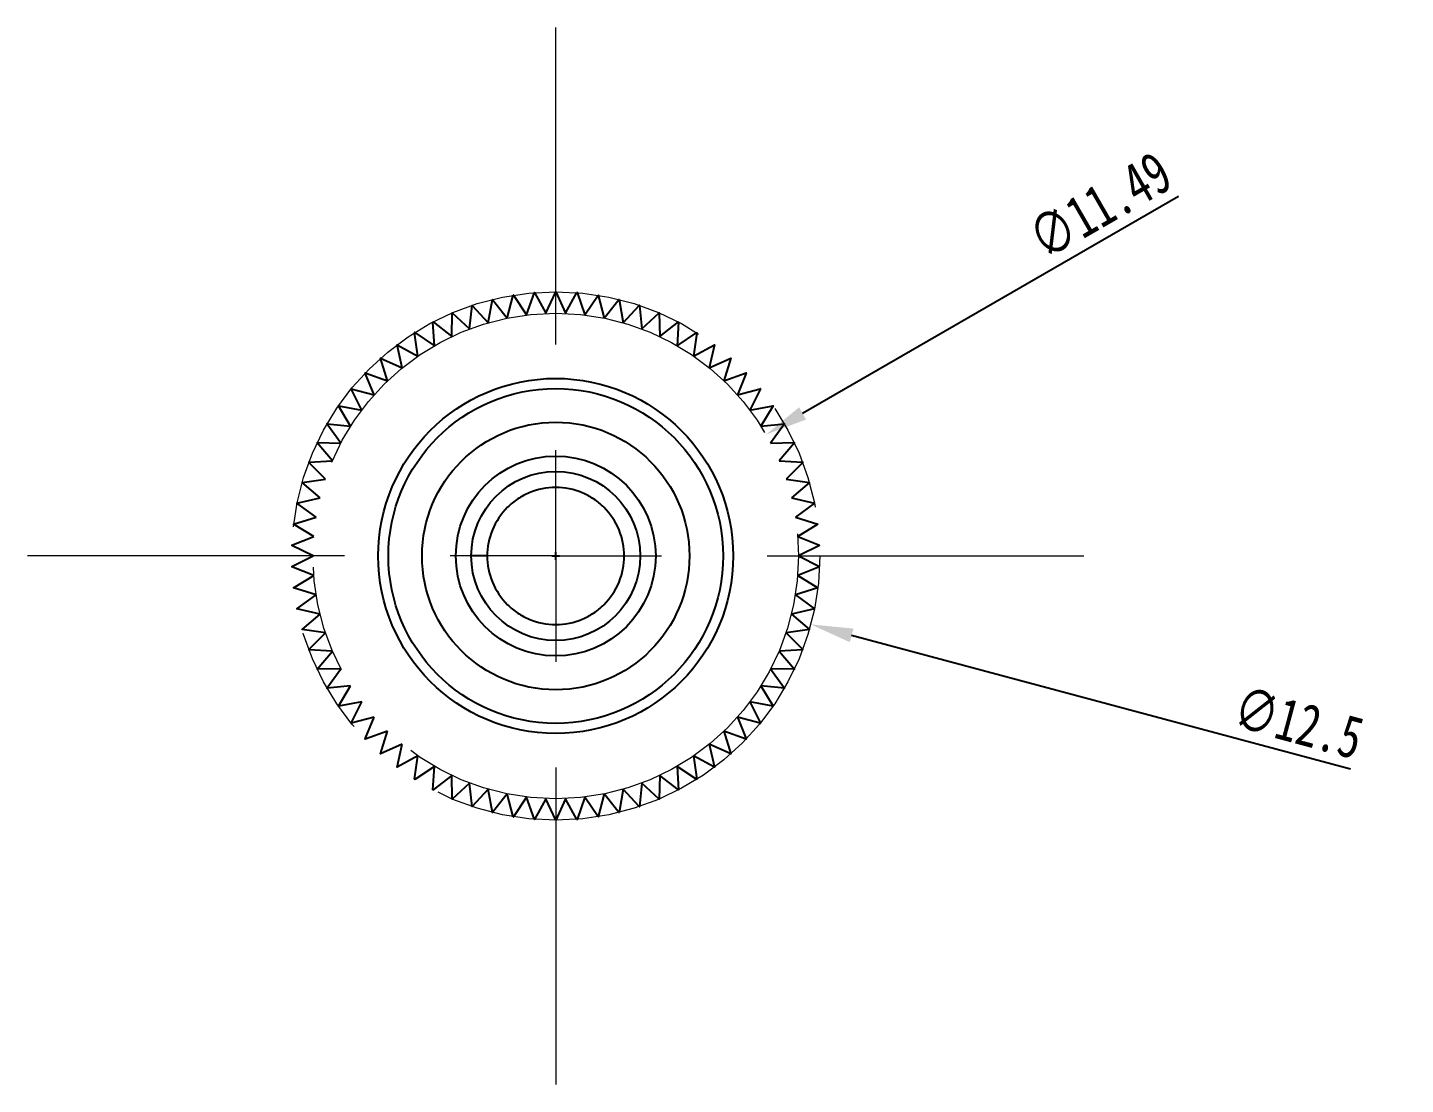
# Model space of a CAD drawing. Header units: millimetres. Extents: x 1580 to 3807, y -141 to 840.
# Drawn here: x 3464.13 to 3496.74, y 139.64 to 164.64 of the extents above; entities that cross this region are included whole.
import ezdxf

# ---------------------------------------------------------------- set-up
doc = ezdxf.new("R2010")
doc.units = ezdxf.units.MM
doc.header["$PDSIZE"] = -1
doc.linetypes.add('CENTERX2', pattern=[20.32, 12.7, -2.54, 2.54, -2.54])
doc.styles.add('SLDTEXTSTYLE0', font='TXT', dxfattribs={"width": 0.75})
doc.dimstyles.new('SLDDIMSTYLE0', dxfattribs={"dimtxt": 1, "dimasz": 1, "dimexe": 0, "dimexo": 0.0625, "dimgap": 0.25, "dimtad": 1, "dimrnd": 1e-09, "dimzin": 4, "dimdsep": 46, "dimtxsty": 'SLDTEXTSTYLE0', "dimsah": 1, "dimcen": 0.09, "dimadec": 0, "dimazin": 1, "dimtfac": 1, "dimtofl": 0, "dimtmove": 0, "dimatfit": 3, "dimfxl": 1, "dimfrac": 2, "dimtolj": 1, "dimtzin": 12, "dimarcsym": 0})
doc.dimstyles.new('SLDDIMSTYLE1', dxfattribs={"dimtxt": 1, "dimasz": 1, "dimexe": 0, "dimexo": 0.0625, "dimgap": 0.25, "dimtad": 1, "dimrnd": 1e-09, "dimzin": 12, "dimdsep": 46, "dimtxsty": 'SLDTEXTSTYLE0', "dimsah": 1, "dimcen": 0, "dimadec": 0, "dimazin": 3, "dimtfac": 1, "dimtofl": 0, "dimtmove": 0, "dimatfit": 3, "dimfxl": 1, "dimfrac": 2, "dimtolj": 1, "dimtzin": 12, "dimarcsym": 0})

# ---------------------------------------------------------------- blocks, each defined once
blk = doc.blocks.new('*D72')
at = {"color": 0, "linetype": 'Continuous', "lineweight": -2, "transparency": 16777216}
for p, q in [((3491.369, 160.647), (3482.475, 155.512)), ((3476.544, 152.14), (3476.724, 152.14)), ((3476.634, 152.05), (3476.634, 152.23))]:
    blk.add_line(p, q, dxfattribs=at)
at = {"color": 0, "linetype": 'Continuous', "transparency": 16777216}
blk.add_solid([(3482.392, 155.657), (3482.558, 155.368), (3481.609, 155.012)], dxfattribs=at)
at = {"layer": 'Defpoints', "color": 0, "linetype": 'Continuous', "transparency": 16777216}
for p in [(3481.609, 155.012), (3471.658, 149.267)]:
    blk.add_point(p, dxfattribs=at)
at = {"color": 0, "linetype": 'Continuous', "lineweight": 18, "transparency": 16777216, "insert": (3487.713, 159.98), "char_height": 1, "attachment_point": 1, "rotation": 30, "style": 'SLDTEXTSTYLE0'}
blk.add_mtext('\\A1;∅11.49', dxfattribs=at)
blk = doc.blocks.new('*D73')
at = {"color": 0, "linetype": 'Continuous', "lineweight": -2, "transparency": 16777216}
blk.add_line((3495.439, 147.096), (3483.636, 150.262), dxfattribs=at)
at = {"color": 0, "linetype": 'Continuous', "transparency": 16777216}
blk.add_solid([(3483.679, 150.423), (3483.593, 150.101), (3482.67, 150.521)], dxfattribs=at)
at = {"layer": 'Defpoints', "color": 0, "linetype": 'Continuous', "transparency": 16777216}
for p in [(3470.597, 153.759), (3482.67, 150.521)]:
    blk.add_point(p, dxfattribs=at)
at = {"color": 0, "linetype": 'Continuous', "lineweight": 18, "transparency": 16777216, "insert": (3492.865, 149.081), "char_height": 1, "attachment_point": 1, "rotation": 344.9865, "style": 'SLDTEXTSTYLE0'}
blk.add_mtext('\\A1;∅12.5', dxfattribs=at)
blk = doc.blocks.new('SW_CENTERMARKSYMBOL_0')
at = {"color": 0, "linetype": 'Continuous', "lineweight": 18}
for p, q in [((0, 5), (0, 12.5)), ((0, 0), (0, 2.5)), ((-5, 0), (-12.5, 0)), ((0, 0), (-2.5, 0)), ((0, 0), (0, -2.5)), ((0, 0), (2.5, 0)), ((5, 0), (12.5, 0)), ((0, -5), (0, -12.5))]:
    blk.add_line(p, q, dxfattribs=at)

msp = doc.modelspace()

# ---------------------------------------------------------------- linework, layer by layer
at = {"color": 7, "linetype": 'Continuous', "lineweight": 25}
for p, q in [((3475.035, 157.658), (3475.136, 158.208)), ((3475.139, 158.208), (3475.484, 157.769)), ((3475.484, 157.769), (3475.629, 158.308)), ((3475.633, 158.309), (3475.941, 157.843)), ((3475.941, 157.843), (3476.129, 158.369)), ((3476.132, 158.37), (3476.402, 157.88)), ((3476.402, 157.88), (3476.632, 158.39)), ((3476.635, 158.39), (3476.865, 157.88)), ((3476.865, 157.88), (3477.135, 158.37)), ((3477.138, 158.369), (3477.326, 157.843)), ((3477.326, 157.843), (3477.634, 158.309)), ((3477.638, 158.308), (3477.783, 157.769)), ((3477.783, 157.769), (3478.128, 158.208)), ((3478.131, 158.208), (3478.232, 157.658)), ((3474.171, 157.33), (3474.182, 157.889)), ((3474.185, 157.89), (3474.596, 157.511)), ((3474.596, 157.511), (3474.653, 158.067)), ((3474.656, 158.069), (3475.035, 157.658)), ((3478.232, 157.658), (3478.611, 158.069)), ((3478.614, 158.067), (3478.671, 157.511)), ((3478.671, 157.511), (3479.082, 157.89)), ((3479.085, 157.889), (3479.096, 157.33)), ((3473.761, 157.115), (3473.728, 157.673)), ((3473.731, 157.675), (3474.171, 157.33)), ((3479.096, 157.33), (3479.537, 157.675)), ((3479.54, 157.673), (3479.506, 157.115)), ((3473.37, 156.868), (3473.292, 157.421)), ((3473.295, 157.423), (3473.761, 157.115)), ((3479.506, 157.115), (3479.973, 157.423)), ((3479.975, 157.421), (3479.897, 156.868)), ((3473, 156.59), (3472.878, 157.135)), ((3472.88, 157.137), (3473.37, 156.868)), ((3479.897, 156.868), (3480.387, 157.137)), ((3480.39, 157.135), (3480.267, 156.59)), ((3472.654, 156.283), (3472.488, 156.817)), ((3472.49, 156.819), (3473, 156.59)), ((3480.267, 156.59), (3480.777, 156.819)), ((3480.779, 156.817), (3480.613, 156.283)), ((3472.333, 155.949), (3472.125, 156.468)), ((3472.127, 156.47), (3472.654, 156.283)), ((3480.613, 156.283), (3481.14, 156.47)), ((3481.142, 156.468), (3480.934, 155.949)), ((3472.041, 155.591), (3471.791, 156.091)), ((3471.793, 156.094), (3472.333, 155.949)), ((3480.934, 155.949), (3481.474, 156.094)), ((3481.476, 156.091), (3481.226, 155.591)), ((3471.778, 155.21), (3471.489, 155.689)), ((3471.491, 155.691), (3472.041, 155.591)), ((3481.226, 155.591), (3481.776, 155.691)), ((3481.778, 155.689), (3481.489, 155.21)), ((3471.547, 154.81), (3471.22, 155.263)), ((3471.222, 155.266), (3471.778, 155.21)), ((3481.489, 155.21), (3482.045, 155.266)), ((3482.047, 155.263), (3481.72, 154.81)), ((3471.348, 154.392), (3470.986, 154.817)), ((3470.988, 154.821), (3471.547, 154.81)), ((3481.72, 154.81), (3482.279, 154.821)), ((3482.281, 154.817), (3481.919, 154.392)), ((3471.184, 153.959), (3470.789, 154.354)), ((3470.79, 154.358), (3471.348, 154.392)), ((3481.919, 154.392), (3482.477, 154.358)), ((3482.478, 154.354), (3482.083, 153.959)), ((3470.631, 153.88), (3471.184, 153.959)), ((3482.083, 153.959), (3482.636, 153.88)), ((3471.055, 153.515), (3470.63, 153.877)), ((3482.637, 153.877), (3482.212, 153.515)), ((3470.51, 153.391), (3471.055, 153.515)), ((3470.963, 153.061), (3470.51, 153.388)), ((3482.212, 153.515), (3482.757, 153.391)), ((3482.758, 153.388), (3482.304, 153.061)), ((3470.429, 152.895), (3470.963, 153.061)), ((3482.304, 153.061), (3482.838, 152.895)), ((3470.907, 152.602), (3470.429, 152.891)), ((3482.838, 152.891), (3482.36, 152.602)), ((3470.389, 152.393), (3470.907, 152.602)), ((3470.889, 152.14), (3470.389, 152.39)), ((3482.36, 152.602), (3482.878, 152.393)), ((3482.879, 152.39), (3482.379, 152.14)), ((3470.389, 151.89), (3470.889, 152.14)), ((3475.012, 152.14), (3474.634, 152.14)), ((3482.379, 152.14), (3482.879, 151.89)), ((3470.907, 151.677), (3470.389, 151.886)), ((3470.429, 151.388), (3470.907, 151.677)), ((3482.878, 151.886), (3482.36, 151.677)), ((3482.36, 151.677), (3482.838, 151.388)), ((3470.963, 151.218), (3470.429, 151.385)), ((3482.838, 151.385), (3482.304, 151.218)), ((3470.51, 150.891), (3470.963, 151.218)), ((3482.304, 151.218), (3482.758, 150.891)), ((3471.055, 150.765), (3470.51, 150.888)), ((3470.63, 150.402), (3471.055, 150.765)), ((3482.757, 150.888), (3482.212, 150.765)), ((3482.212, 150.765), (3482.637, 150.402)), ((3471.184, 150.32), (3470.631, 150.399)), ((3482.636, 150.399), (3482.083, 150.32)), ((3470.789, 149.925), (3471.184, 150.32)), ((3482.083, 150.32), (3482.478, 149.925)), ((3471.348, 149.888), (3470.79, 149.922)), ((3470.986, 149.462), (3471.348, 149.888)), ((3482.477, 149.922), (3481.919, 149.888)), ((3481.919, 149.888), (3482.281, 149.462)), ((3471.547, 149.47), (3470.988, 149.459)), ((3471.22, 149.016), (3471.547, 149.47)), ((3482.279, 149.459), (3481.72, 149.47)), ((3481.72, 149.47), (3482.047, 149.016)), ((3471.778, 149.069), (3471.222, 149.013)), ((3471.489, 148.591), (3471.778, 149.069)), ((3482.045, 149.013), (3481.489, 149.069)), ((3481.489, 149.069), (3481.778, 148.591)), ((3472.041, 148.688), (3471.491, 148.588)), ((3471.791, 148.188), (3472.041, 148.688)), ((3481.776, 148.588), (3481.226, 148.688)), ((3481.226, 148.688), (3481.476, 148.188)), ((3472.333, 148.33), (3471.793, 148.186)), ((3472.125, 147.811), (3472.333, 148.33)), ((3481.474, 148.186), (3480.934, 148.33)), ((3480.934, 148.33), (3481.142, 147.811)), ((3472.654, 147.996), (3472.127, 147.809)), ((3472.488, 147.463), (3472.654, 147.996)), ((3481.14, 147.809), (3480.613, 147.996)), ((3480.613, 147.996), (3480.779, 147.463)), ((3473, 147.69), (3472.49, 147.46)), ((3472.878, 147.144), (3473, 147.69)), ((3473.37, 147.412), (3472.88, 147.142)), ((3473.292, 146.858), (3473.37, 147.412)), ((3480.387, 147.142), (3479.897, 147.412)), ((3479.897, 147.412), (3479.975, 146.858)), ((3480.777, 147.46), (3480.267, 147.69)), ((3480.267, 147.69), (3480.39, 147.144)), ((3473.761, 147.164), (3473.295, 146.856)), ((3473.728, 146.606), (3473.761, 147.164)), ((3479.973, 146.856), (3479.506, 147.164)), ((3479.506, 147.164), (3479.54, 146.606)), ((3474.171, 146.949), (3473.731, 146.605)), ((3474.182, 146.39), (3474.171, 146.949)), ((3474.596, 146.768), (3474.185, 146.389)), ((3474.653, 146.212), (3474.596, 146.768)), ((3478.671, 146.768), (3478.614, 146.212)), ((3479.082, 146.389), (3478.671, 146.768)), ((3479.096, 146.949), (3479.085, 146.39)), ((3479.537, 146.605), (3479.096, 146.949)), ((3475.035, 146.621), (3474.656, 146.211)), ((3475.136, 146.072), (3475.035, 146.621)), ((3475.484, 146.511), (3475.139, 146.071)), ((3475.629, 145.971), (3475.484, 146.511)), ((3475.941, 146.437), (3475.633, 145.97)), ((3476.129, 145.91), (3475.941, 146.437)), ((3477.326, 146.437), (3477.138, 145.91)), ((3477.634, 145.97), (3477.326, 146.437)), ((3477.783, 146.511), (3477.638, 145.971)), ((3478.128, 146.071), (3477.783, 146.511)), ((3478.232, 146.621), (3478.131, 146.072)), ((3478.611, 146.211), (3478.232, 146.621)), ((3476.402, 146.399), (3476.132, 145.91)), ((3476.632, 145.89), (3476.402, 146.399)), ((3476.865, 146.399), (3476.635, 145.89)), ((3477.135, 145.91), (3476.865, 146.399))]:
    msp.add_line(p, q, dxfattribs=at)
at = {"color": 7, "linetype": 'Continuous', "lineweight": 25, "flags": 128}
for points in [[(3475.139, 158.208), (3475.139, 158.208), (3475.139, 158.208), (3475.138, 158.208), (3475.138, 158.208), (3475.137, 158.208), (3475.137, 158.208), (3475.137, 158.208), (3475.136, 158.208)], [(3475.633, 158.309), (3475.632, 158.309), (3475.632, 158.309), (3475.631, 158.309), (3475.631, 158.309), (3475.631, 158.309), (3475.63, 158.309), (3475.63, 158.309), (3475.629, 158.308)], [(3476.132, 158.37), (3476.132, 158.37), (3476.131, 158.369), (3476.131, 158.369), (3476.131, 158.369), (3476.13, 158.369), (3476.13, 158.369), (3476.129, 158.369), (3476.129, 158.369)], [(3476.635, 158.39), (3476.635, 158.39), (3476.634, 158.39), (3476.634, 158.39), (3476.634, 158.39), (3476.633, 158.39), (3476.633, 158.39), (3476.632, 158.39), (3476.632, 158.39)], [(3477.138, 158.369), (3477.138, 158.369), (3477.137, 158.369), (3477.137, 158.369), (3477.136, 158.369), (3477.136, 158.369), (3477.136, 158.369), (3477.135, 158.37), (3477.135, 158.37)], [(3477.638, 158.308), (3477.637, 158.309), (3477.637, 158.309), (3477.637, 158.309), (3477.636, 158.309), (3477.636, 158.309), (3477.635, 158.309), (3477.635, 158.309), (3477.634, 158.309)], [(3478.131, 158.208), (3478.13, 158.208), (3478.13, 158.208), (3478.13, 158.208), (3478.129, 158.208), (3478.129, 158.208), (3478.128, 158.208), (3478.128, 158.208), (3478.128, 158.208)], [(3474.185, 157.89), (3474.185, 157.89), (3474.185, 157.89), (3474.184, 157.89), (3474.184, 157.89), (3474.183, 157.889), (3474.183, 157.889), (3474.183, 157.889), (3474.182, 157.889)], [(3474.656, 158.069), (3474.656, 158.068), (3474.655, 158.068), (3474.655, 158.068), (3474.654, 158.068), (3474.654, 158.068), (3474.654, 158.068), (3474.653, 158.068), (3474.653, 158.067)], [(3478.614, 158.067), (3478.614, 158.068), (3478.614, 158.068), (3478.613, 158.068), (3478.613, 158.068), (3478.612, 158.068), (3478.612, 158.068), (3478.612, 158.068), (3478.611, 158.069)], [(3479.085, 157.889), (3479.084, 157.889), (3479.084, 157.889), (3479.084, 157.889), (3479.083, 157.89), (3479.083, 157.89), (3479.083, 157.89), (3479.082, 157.89), (3479.082, 157.89)], [(3473.731, 157.675), (3473.73, 157.674), (3473.73, 157.674), (3473.729, 157.674), (3473.729, 157.674), (3473.729, 157.674), (3473.728, 157.673), (3473.728, 157.673), (3473.728, 157.673)], [(3479.54, 157.673), (3479.539, 157.673), (3479.539, 157.673), (3479.538, 157.674), (3479.538, 157.674), (3479.538, 157.674), (3479.537, 157.674), (3479.537, 157.674), (3479.537, 157.675)], [(3473.295, 157.423), (3473.294, 157.423), (3473.294, 157.423), (3473.293, 157.422), (3473.293, 157.422), (3473.293, 157.422), (3473.292, 157.422), (3473.292, 157.421), (3473.292, 157.421)], [(3479.975, 157.421), (3479.975, 157.421), (3479.975, 157.422), (3479.974, 157.422), (3479.974, 157.422), (3479.974, 157.422), (3479.973, 157.423), (3479.973, 157.423), (3479.973, 157.423)], [(3472.88, 157.137), (3472.88, 157.137), (3472.88, 157.137), (3472.879, 157.136), (3472.879, 157.136), (3472.879, 157.136), (3472.878, 157.136), (3472.878, 157.135), (3472.878, 157.135)], [(3480.39, 157.135), (3480.389, 157.135), (3480.389, 157.136), (3480.389, 157.136), (3480.388, 157.136), (3480.388, 157.136), (3480.388, 157.137), (3480.387, 157.137), (3480.387, 157.137)], [(3472.49, 156.819), (3472.49, 156.819), (3472.49, 156.818), (3472.489, 156.818), (3472.489, 156.818), (3472.489, 156.818), (3472.488, 156.817), (3472.488, 156.817), (3472.488, 156.817)], [(3480.779, 156.817), (3480.779, 156.817), (3480.779, 156.817), (3480.778, 156.818), (3480.778, 156.818), (3480.778, 156.818), (3480.777, 156.818), (3480.777, 156.819), (3480.777, 156.819)], [(3472.127, 156.47), (3472.127, 156.47), (3472.127, 156.47), (3472.126, 156.469), (3472.126, 156.469), (3472.126, 156.469), (3472.125, 156.469), (3472.125, 156.468), (3472.125, 156.468)], [(3481.142, 156.468), (3481.142, 156.468), (3481.142, 156.469), (3481.141, 156.469), (3481.141, 156.469), (3481.141, 156.469), (3481.14, 156.47), (3481.14, 156.47), (3481.14, 156.47)], [(3471.793, 156.094), (3471.793, 156.093), (3471.793, 156.093), (3471.793, 156.093), (3471.792, 156.092), (3471.792, 156.092), (3471.792, 156.092), (3471.791, 156.091), (3471.791, 156.091)], [(3481.476, 156.091), (3481.476, 156.091), (3481.475, 156.092), (3481.475, 156.092), (3481.475, 156.092), (3481.475, 156.093), (3481.474, 156.093), (3481.474, 156.093), (3481.474, 156.094)], [(3471.491, 155.691), (3471.491, 155.691), (3471.49, 155.691), (3471.49, 155.69), (3471.49, 155.69), (3471.49, 155.69), (3471.489, 155.689), (3471.489, 155.689), (3471.489, 155.689)], [(3481.778, 155.689), (3481.778, 155.689), (3481.778, 155.689), (3481.777, 155.69), (3481.777, 155.69), (3481.777, 155.69), (3481.777, 155.691), (3481.776, 155.691), (3481.776, 155.691)], [(3471.222, 155.266), (3471.222, 155.266), (3471.221, 155.265), (3471.221, 155.265), (3471.221, 155.265), (3471.221, 155.264), (3471.22, 155.264), (3471.22, 155.264), (3471.22, 155.263)], [(3482.047, 155.263), (3482.047, 155.264), (3482.047, 155.264), (3482.046, 155.264), (3482.046, 155.265), (3482.046, 155.265), (3482.046, 155.265), (3482.046, 155.266), (3482.045, 155.266)], [(3470.988, 154.821), (3470.988, 154.82), (3470.987, 154.82), (3470.987, 154.819), (3470.987, 154.819), (3470.987, 154.819), (3470.987, 154.818), (3470.986, 154.818), (3470.986, 154.817)], [(3482.281, 154.817), (3482.281, 154.818), (3482.28, 154.818), (3482.28, 154.819), (3482.28, 154.819), (3482.28, 154.819), (3482.28, 154.82), (3482.28, 154.82), (3482.279, 154.821)], [(3470.79, 154.358), (3470.79, 154.357), (3470.79, 154.357), (3470.79, 154.356), (3470.79, 154.356), (3470.79, 154.356), (3470.789, 154.355), (3470.789, 154.355), (3470.789, 154.354)], [(3482.478, 154.354), (3482.478, 154.355), (3482.478, 154.355), (3482.478, 154.356), (3482.477, 154.356), (3482.477, 154.356), (3482.477, 154.357), (3482.477, 154.357), (3482.477, 154.358)], [(3470.631, 153.88), (3470.631, 153.88), (3470.631, 153.879), (3470.63, 153.879), (3470.63, 153.879), (3470.63, 153.878), (3470.63, 153.878), (3470.63, 153.877), (3470.63, 153.877)], [(3482.637, 153.877), (3482.637, 153.877), (3482.637, 153.878), (3482.637, 153.878), (3482.637, 153.879), (3482.637, 153.879), (3482.637, 153.879), (3482.636, 153.88), (3482.636, 153.88)], [(3470.51, 153.391), (3470.51, 153.391), (3470.51, 153.391), (3470.51, 153.39), (3470.51, 153.39), (3470.51, 153.389), (3470.51, 153.389), (3470.51, 153.389), (3470.51, 153.388)], [(3482.758, 153.388), (3482.757, 153.389), (3482.757, 153.389), (3482.757, 153.389), (3482.757, 153.39), (3482.757, 153.39), (3482.757, 153.391), (3482.757, 153.391), (3482.757, 153.391)], [(3470.429, 152.895), (3470.429, 152.894), (3470.429, 152.894), (3470.429, 152.893), (3470.429, 152.893), (3470.429, 152.893), (3470.429, 152.892), (3470.429, 152.892), (3470.429, 152.891)], [(3482.838, 152.891), (3482.838, 152.892), (3482.838, 152.892), (3482.838, 152.893), (3482.838, 152.893), (3482.838, 152.893), (3482.838, 152.894), (3482.838, 152.894), (3482.838, 152.895)], [(3470.389, 152.393), (3470.389, 152.393), (3470.389, 152.392), (3470.389, 152.392), (3470.389, 152.391), (3470.389, 152.391), (3470.389, 152.391), (3470.389, 152.39), (3470.389, 152.39)], [(3482.879, 152.39), (3482.879, 152.39), (3482.879, 152.391), (3482.879, 152.391), (3482.878, 152.391), (3482.878, 152.392), (3482.878, 152.392), (3482.878, 152.393), (3482.878, 152.393)], [(3470.389, 151.89), (3470.389, 151.889), (3470.389, 151.889), (3470.389, 151.888), (3470.389, 151.888), (3470.389, 151.888), (3470.389, 151.887), (3470.389, 151.887), (3470.389, 151.886)], [(3482.878, 151.886), (3482.878, 151.887), (3482.878, 151.887), (3482.878, 151.888), (3482.878, 151.888), (3482.879, 151.888), (3482.879, 151.889), (3482.879, 151.889), (3482.879, 151.89)], [(3470.429, 151.388), (3470.429, 151.388), (3470.429, 151.387), (3470.429, 151.387), (3470.429, 151.386), (3470.429, 151.386), (3470.429, 151.385), (3470.429, 151.385), (3470.429, 151.385)], [(3482.838, 151.385), (3482.838, 151.385), (3482.838, 151.385), (3482.838, 151.386), (3482.838, 151.386), (3482.838, 151.387), (3482.838, 151.387), (3482.838, 151.388), (3482.838, 151.388)], [(3470.51, 150.891), (3470.51, 150.891), (3470.51, 150.89), (3470.51, 150.89), (3470.51, 150.89), (3470.51, 150.889), (3470.51, 150.889), (3470.51, 150.888), (3470.51, 150.888)], [(3482.757, 150.888), (3482.757, 150.888), (3482.757, 150.889), (3482.757, 150.889), (3482.757, 150.89), (3482.757, 150.89), (3482.757, 150.89), (3482.757, 150.891), (3482.758, 150.891)], [(3470.63, 150.402), (3470.63, 150.402), (3470.63, 150.402), (3470.63, 150.401), (3470.63, 150.401), (3470.63, 150.4), (3470.631, 150.4), (3470.631, 150.4), (3470.631, 150.399)], [(3482.636, 150.399), (3482.636, 150.4), (3482.637, 150.4), (3482.637, 150.4), (3482.637, 150.401), (3482.637, 150.401), (3482.637, 150.402), (3482.637, 150.402), (3482.637, 150.402)], [(3470.789, 149.925), (3470.789, 149.925), (3470.789, 149.924), (3470.79, 149.924), (3470.79, 149.923), (3470.79, 149.923), (3470.79, 149.923), (3470.79, 149.922), (3470.79, 149.922)], [(3482.477, 149.922), (3482.477, 149.922), (3482.477, 149.923), (3482.477, 149.923), (3482.477, 149.923), (3482.478, 149.924), (3482.478, 149.924), (3482.478, 149.925), (3482.478, 149.925)], [(3470.986, 149.462), (3470.986, 149.461), (3470.987, 149.461), (3470.987, 149.461), (3470.987, 149.46), (3470.987, 149.46), (3470.987, 149.46), (3470.988, 149.459), (3470.988, 149.459)], [(3482.279, 149.459), (3482.28, 149.459), (3482.28, 149.46), (3482.28, 149.46), (3482.28, 149.46), (3482.28, 149.461), (3482.28, 149.461), (3482.281, 149.461), (3482.281, 149.462)], [(3471.22, 149.016), (3471.22, 149.016), (3471.22, 149.015), (3471.221, 149.015), (3471.221, 149.015), (3471.221, 149.014), (3471.221, 149.014), (3471.222, 149.014), (3471.222, 149.013)], [(3482.045, 149.013), (3482.046, 149.014), (3482.046, 149.014), (3482.046, 149.014), (3482.046, 149.015), (3482.046, 149.015), (3482.047, 149.015), (3482.047, 149.016), (3482.047, 149.016)], [(3471.489, 148.591), (3471.489, 148.59), (3471.489, 148.59), (3471.49, 148.59), (3471.49, 148.589), (3471.49, 148.589), (3471.49, 148.589), (3471.491, 148.588), (3471.491, 148.588)], [(3481.776, 148.588), (3481.776, 148.588), (3481.777, 148.589), (3481.777, 148.589), (3481.777, 148.589), (3481.777, 148.59), (3481.778, 148.59), (3481.778, 148.59), (3481.778, 148.591)], [(3471.791, 148.188), (3471.791, 148.188), (3471.792, 148.188), (3471.792, 148.187), (3471.792, 148.187), (3471.793, 148.187), (3471.793, 148.186), (3471.793, 148.186), (3471.793, 148.186)], [(3481.474, 148.186), (3481.474, 148.186), (3481.474, 148.186), (3481.475, 148.187), (3481.475, 148.187), (3481.475, 148.187), (3481.475, 148.188), (3481.476, 148.188), (3481.476, 148.188)], [(3472.125, 147.811), (3472.125, 147.811), (3472.125, 147.811), (3472.126, 147.81), (3472.126, 147.81), (3472.126, 147.81), (3472.127, 147.81), (3472.127, 147.809), (3472.127, 147.809)], [(3481.14, 147.809), (3481.14, 147.809), (3481.14, 147.81), (3481.141, 147.81), (3481.141, 147.81), (3481.141, 147.81), (3481.142, 147.811), (3481.142, 147.811), (3481.142, 147.811)], [(3472.488, 147.463), (3472.488, 147.462), (3472.488, 147.462), (3472.489, 147.462), (3472.489, 147.461), (3472.489, 147.461), (3472.49, 147.461), (3472.49, 147.461), (3472.49, 147.46)], [(3480.777, 147.46), (3480.777, 147.461), (3480.777, 147.461), (3480.778, 147.461), (3480.778, 147.461), (3480.778, 147.462), (3480.779, 147.462), (3480.779, 147.462), (3480.779, 147.463)], [(3472.878, 147.144), (3472.878, 147.144), (3472.878, 147.144), (3472.879, 147.143), (3472.879, 147.143), (3472.879, 147.143), (3472.88, 147.143), (3472.88, 147.142), (3472.88, 147.142)], [(3480.387, 147.142), (3480.387, 147.142), (3480.388, 147.143), (3480.388, 147.143), (3480.388, 147.143), (3480.389, 147.143), (3480.389, 147.144), (3480.389, 147.144), (3480.39, 147.144)], [(3473.292, 146.858), (3473.292, 146.858), (3473.292, 146.858), (3473.293, 146.857), (3473.293, 146.857), (3473.293, 146.857), (3473.294, 146.857), (3473.294, 146.857), (3473.295, 146.856)], [(3479.973, 146.856), (3479.973, 146.857), (3479.973, 146.857), (3479.974, 146.857), (3479.974, 146.857), (3479.974, 146.857), (3479.975, 146.858), (3479.975, 146.858), (3479.975, 146.858)], [(3473.728, 146.606), (3473.728, 146.606), (3473.728, 146.606), (3473.729, 146.606), (3473.729, 146.606), (3473.729, 146.605), (3473.73, 146.605), (3473.73, 146.605), (3473.731, 146.605)], [(3479.537, 146.605), (3479.537, 146.605), (3479.537, 146.605), (3479.538, 146.605), (3479.538, 146.606), (3479.538, 146.606), (3479.539, 146.606), (3479.539, 146.606), (3479.54, 146.606)], [(3474.182, 146.39), (3474.183, 146.39), (3474.183, 146.39), (3474.183, 146.39), (3474.184, 146.39), (3474.184, 146.39), (3474.185, 146.389), (3474.185, 146.389), (3474.185, 146.389)], [(3474.653, 146.212), (3474.653, 146.212), (3474.654, 146.212), (3474.654, 146.211), (3474.654, 146.211), (3474.655, 146.211), (3474.655, 146.211), (3474.656, 146.211), (3474.656, 146.211)], [(3478.611, 146.211), (3478.612, 146.211), (3478.612, 146.211), (3478.612, 146.211), (3478.613, 146.211), (3478.613, 146.211), (3478.614, 146.212), (3478.614, 146.212), (3478.614, 146.212)], [(3479.082, 146.389), (3479.082, 146.389), (3479.083, 146.389), (3479.083, 146.39), (3479.083, 146.39), (3479.084, 146.39), (3479.084, 146.39), (3479.084, 146.39), (3479.085, 146.39)], [(3475.136, 146.072), (3475.137, 146.072), (3475.137, 146.071), (3475.137, 146.071), (3475.138, 146.071), (3475.138, 146.071), (3475.139, 146.071), (3475.139, 146.071), (3475.139, 146.071)], [(3475.629, 145.971), (3475.63, 145.971), (3475.63, 145.971), (3475.631, 145.971), (3475.631, 145.971), (3475.631, 145.971), (3475.632, 145.97), (3475.632, 145.97), (3475.633, 145.97)], [(3476.129, 145.91), (3476.129, 145.91), (3476.13, 145.91), (3476.13, 145.91), (3476.131, 145.91), (3476.131, 145.91), (3476.131, 145.91), (3476.132, 145.91), (3476.132, 145.91)], [(3476.632, 145.89), (3476.632, 145.89), (3476.633, 145.89), (3476.633, 145.89), (3476.634, 145.89), (3476.634, 145.89), (3476.634, 145.89), (3476.635, 145.89), (3476.635, 145.89)], [(3477.135, 145.91), (3477.135, 145.91), (3477.136, 145.91), (3477.136, 145.91), (3477.136, 145.91), (3477.137, 145.91), (3477.137, 145.91), (3477.138, 145.91), (3477.138, 145.91)], [(3477.634, 145.97), (3477.635, 145.97), (3477.635, 145.97), (3477.636, 145.971), (3477.636, 145.971), (3477.637, 145.971), (3477.637, 145.971), (3477.637, 145.971), (3477.638, 145.971)], [(3478.128, 146.071), (3478.128, 146.071), (3478.128, 146.071), (3478.129, 146.071), (3478.129, 146.071), (3478.13, 146.071), (3478.13, 146.071), (3478.13, 146.072), (3478.131, 146.072)]]:
    msp.add_lwpolyline(points, dxfattribs=at)
at = {"color": 7, "linetype": 'CENTERX2', "lineweight": 18}
for radius in [6.25, 5.745]:
    msp.add_circle((3476.634, 152.14), radius, dxfattribs=at)
at = {"color": 7, "linetype": 'Continuous', "lineweight": 25}
for radius in [4.2, 3.96, 3.165, 2.365, 2]:
    msp.add_circle((3476.634, 152.14), radius, dxfattribs=at)
msp.add_open_spline([(3475.012, 152.14), (3475.012, 152.342), (3475.052, 152.556), (3475.216, 152.956), (3475.341, 153.141), (3475.568, 153.366), (3475.65, 153.433), (3475.822, 153.547), (3475.911, 153.595), (3476.2, 153.716), (3476.416, 153.761), (3476.851, 153.761), (3477.067, 153.716), (3477.356, 153.595), (3477.445, 153.547), (3477.617, 153.433), (3477.699, 153.366), (3477.926, 153.141), (3478.051, 152.956), (3478.215, 152.556), (3478.255, 152.342), (3478.255, 151.937), (3478.215, 151.724), (3478.051, 151.324), (3477.926, 151.138), (3477.699, 150.913), (3477.617, 150.847), (3477.445, 150.733), (3477.356, 150.685), (3477.067, 150.564), (3476.851, 150.519), (3476.416, 150.519), (3476.2, 150.564), (3475.911, 150.685), (3475.822, 150.733), (3475.65, 150.847), (3475.568, 150.913), (3475.341, 151.138), (3475.216, 151.324), (3475.052, 151.724), (3475.012, 151.937), (3475.012, 152.14)], degree=3, knots=[0, 0, 0, 0, 0.0625, 0.0625, 0.125, 0.125, 0.15625, 0.15625, 0.1875, 0.1875, 0.25, 0.25, 0.3125, 0.3125, 0.34375, 0.34375, 0.375, 0.375, 0.4375, 0.4375, 0.5, 0.5, 0.5625, 0.5625, 0.625, 0.625, 0.65625, 0.65625, 0.6875, 0.6875, 0.75, 0.75, 0.8125, 0.8125, 0.84375, 0.84375, 0.875, 0.875, 0.9375, 0.9375, 1, 1, 1, 1], dxfattribs=at)

# ---------------------------------------------------------------- block references
at = {"color": 7, "linetype": 'Continuous', "lineweight": 0}
msp.add_blockref('SW_CENTERMARKSYMBOL_0', (3476.634, 152.14), dxfattribs=at)

# ---------------------------------------------------------------- dimensions: what is measured, and where the dimension line sits
at = {"color": 7, "linetype": 'Continuous', "lineweight": 18}
for p1, p2, dimstyle, picture, middle in [((3471.658, 149.267), (3481.609, 155.012), 'SLDDIMSTYLE0', '*D72', (3489.745, 159.71)), ((3470.597, 153.759), (3482.67, 150.521), 'SLDDIMSTYLE1', '*D73', (3493.869, 147.517))]:
    dim = msp.add_diameter_dim_2p(p1=p1, p2=p2, dimstyle=dimstyle, dxfattribs=at)
    dim.commit()
    dim.dimension.update_dxf_attribs({"geometry": picture, "text_midpoint": middle, "dimtype": 163})

doc.saveas('drawing.dxf')
